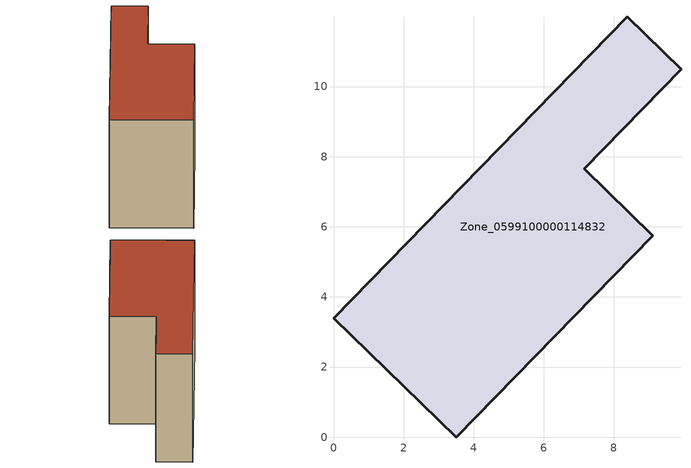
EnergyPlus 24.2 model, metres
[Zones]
Zone_0599100000114832
 floor ground (C_G): 0,3.39 8.38,11.99 9.91,10.5 7.15,7.65 9.1,5.75 3.5,0 z0
 wall outside (C_F): 3.5,0 9.1,5.75 7.15,7.65 9.91,10.5 8.38,11.99 0,3.39 3.5,0 z0:7.42
 roof outside (C_R): 8.38,11.99 0,3.39 3.5,0 9.1,5.75 7.15,7.65 9.91,10.5 z7.42
[BUILDING]
Pand.0599100000114832: North Axis=0; Terrain=City; Loads Convergence Tolerance Value=0.04; Temperature Convergence Tolerance Value=0.4; Solar Distribution=FullExterior; Maximum Number of Warmup Days=25; Minimum Number of Warmup Days=1
[Site:Location]
Rotterdam.The.Hague.AP_ZH_NLD Design_Conditions: Latitude=51.96; Longitude=4.45; Time Zone=1; Elevation=-4.5
[SITE:GROUNDTEMPERATURE:BUILDINGSURFACE]
18, 18, 18, 18, 18, 18, 18, 18, 18, 18, 18, 18
[MATERIAL] Thermal Absorptance=0.9; Solar Absorptance=0.7; Visible Absorptance=0.7
Name | Roughness | Thickness | Conductivity | Density | Specific Heat
G.TI.1946 | MediumSmooth | 0.15 | 1 | 540 | 1210
F.TI.1946 | Rough | 0.3 | 0.857143 | 1920 | 840
R.TI.1946 | MediumRough | 0.2 | 0.1 | 1500 | 1000
[CONSTRUCTION]
C_G: G.TI.1946
C_F: F.TI.1946
C_R: R.TI.1946
[ZONE]
Zone_0599100000114832: Type=1; Multiplier=1; Ceiling Height=Autocalculate; Volume=Autocalculate; Floor Area=autocalculate; Part of Total Floor Area=Yes
[ZONEINFILTRATION:DESIGNFLOWRATE]
Infil_Zone_0599100000114832: Zone or ZoneList or Space or SpaceList=Zone_0599100000114832; Schedule=AlwaysOn; Design Flow Rate Calculation Method=Flow/Area; Flow Rate per Floor Area=0.003; Constant Term Coefficient=1; Temperature Term Coefficient=0; Velocity Term Coefficient=0; Velocity Squared Term Coefficient=0
[HVACTEMPLATE:ZONE:IDEALLOADSAIRSYSTEM]
Zone_0599100000114832: Maximum Heating Supply Air Temperature=50; Minimum Cooling Supply Air Temperature=13; Maximum Heating Supply Air Humidity Ratio=0.0156; Minimum Cooling Supply Air Humidity Ratio=0.0077; Heating Limit=NoLimit; Cooling Limit=NoLimit; Dehumidification Control Type=ConstantSensibleHeatRatio; Cooling Sensible Heat Ratio=0.7; Dehumidification Setpoint=60; Humidification Control Type=None; Humidification Setpoint=30; Outdoor Air Method=None; Outdoor Air Flow Rate per Person=0.00944; Outdoor Air Flow Rate per Zone Floor Area=0; Outdoor Air Flow Rate per Zone=0; Demand Controlled Ventilation Type=None; Outdoor Air Economizer Type=NoEconomizer; Heat Recovery Type=None; Sensible Heat Recovery Effectiveness=0.7; Latent Heat Recovery Effectiveness=0.65
[ZONECONTROL:THERMOSTAT]
ThermostatControl_Zone_0599100000114832: Zone or ZoneList=Zone_0599100000114832; Control Type Schedule=DualSetpointControlType; Control 1=Thermostat_Zone_0599100000114832; Temperature Difference Between Cutout And Setpoint=0
[THERMOSTATSETPOINT:DUALSETPOINT]
Thermostat_Zone_0599100000114832: Heating Setpoint Temperature Schedule=HeatingSetpoint_Zone_0599100000114832; Cooling Setpoint Temperature Schedule=CoolingSetpoint_Zone_0599100000114832
[SCHEDULE:COMPACT]
HeatingSetpoint_Zone_0599100000114832: Through: 12/31, For: AllDays, Until: 24:00, 21
CoolingSetpoint_Zone_0599100000114832: Through: 12/31, For: AllDays, Until: 24:00, 24
DualSetpointControlType: Through: 12/31, For: AllDays, Until: 24:00, 4
AlwaysOn: Through: 12/31, For: AllDays, Until: 24:00, 1
